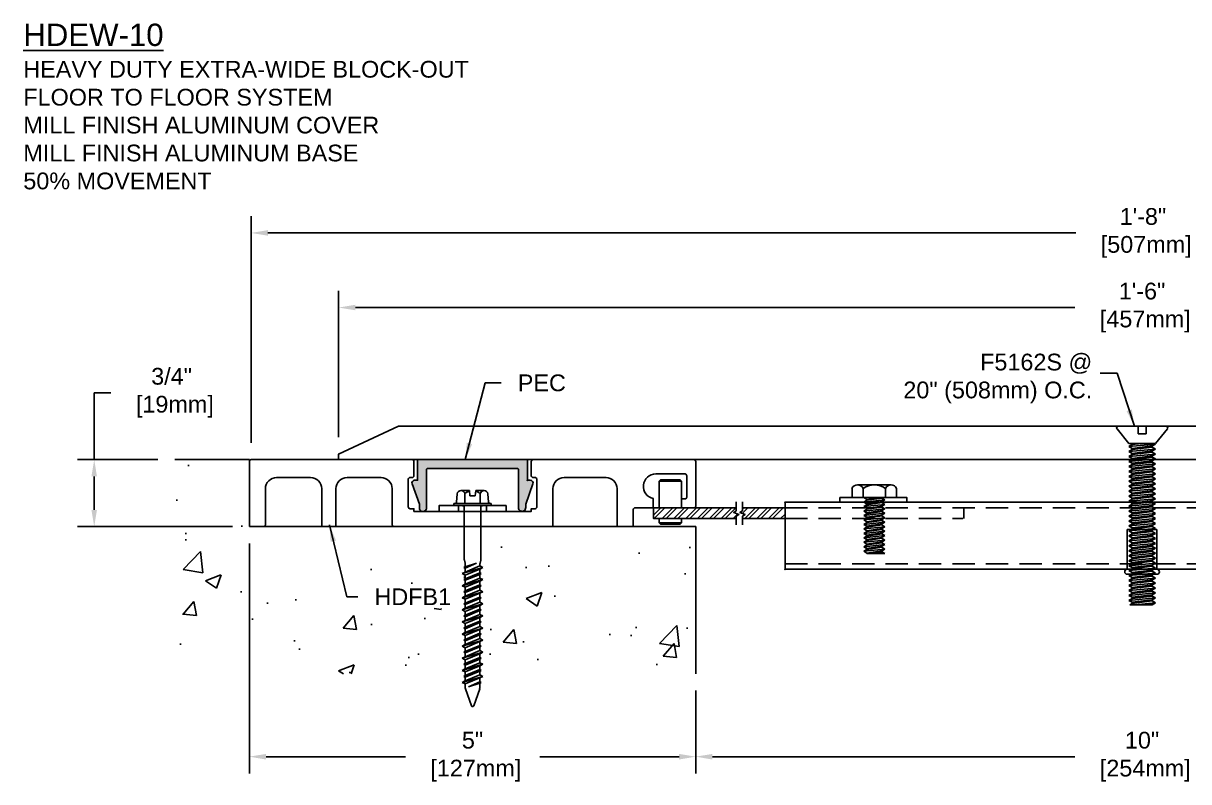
# Model space of a CAD drawing. Header units: inches. Extents: x -4.8 to 47.4, y -1.9 to 6.6.
# Drawn here: x -4.79 to 8.27, y -1.87 to 6.62 of the extents above; entities that cross this region are included whole.
import ezdxf

# ---------------------------------------------------------------- set-up
doc = ezdxf.new("R2010")
doc.units = ezdxf.units.IN
doc.header["$MEASUREMENT"] = 0
doc.linetypes.add('HIDDEN', pattern=[0.375, 0.25, -0.125])
for name, color, linetype in [('Anchors', 4, 'Continuous'), ('Conditions', 1, 'Continuous'), ('Dimensions', 3, 'Continuous'), ('Fillers', 2, 'Continuous'), ('Metals', 7, 'Continuous'), ('Text', 2, 'Continuous')]:
    doc.layers.add(name, color=color, linetype=linetype)
doc.styles.add('Arial', font='ARIAL.TTF')
doc.dimstyles.new('Arial', dxfattribs={"dimtxt": 0.1875, "dimasz": 0.1875, "dimexe": 0.1875, "dimexo": 0.1875, "dimgap": 0.1875, "dimtad": 0, "dimtih": 1, "dimtoh": 1, "dimdec": 4, "dimzin": 0, "dimdsep": 46, "dimlunit": 4, "dimtxsty": 'Arial', "dimcen": 0.1875, "dimadec": 0, "dimazin": 0, "dimtfac": 1, "dimtdec": 4, "dimtofl": 0, "dimtmove": 0, "dimatfit": 3, "dimfxl": 0, "dimfrac": 2, "dimtolj": 1, "dimtzin": 0, "dimarcsym": 0})

# ---------------------------------------------------------------- blocks, each defined once
blk = doc.blocks.new('*D5')
at = {"layer": 'Defpoints', "color": 0}
for p in [(2.744, -0.666), (12.744, -0.666), (12.744, -1.593)]:
    blk.add_point(p, dxfattribs=at)
at = {"layer": 'Dimensions', "color": 0, "lineweight": -2}
for p, q in [((2.744, -0.854), (2.744, -1.781)), ((12.744, -0.854), (12.744, -1.781)), ((2.932, -1.593), (6.992, -1.593)), ((12.557, -1.593), (8.497, -1.593))]:
    blk.add_line(p, q, dxfattribs=at)
at = {"layer": 'Dimensions', "color": 0}
for points in [[(2.932, -1.562), (2.932, -1.625), (2.744, -1.593)], [(12.557, -1.562), (12.557, -1.625), (12.744, -1.593)]]:
    blk.add_solid(points, dxfattribs=at)
at = {"layer": 'Dimensions', "color": 0, "insert": (7.744, -1.593), "char_height": 0.1875, "attachment_point": 5, "style": 'Arial'}
blk.add_mtext('\\A1;10"\\P [254mm]', dxfattribs=at)
blk = doc.blocks.new('HDFB1')
blk.add_lwpolyline([(-1.82, -18.863), (-1.82, -19.023, 0.414214), (-1.8, -19.043), (-1.778, -19.043, -0.414214), (-1.758, -19.063), (-1.758, -19.373, -0.414214), (-1.778, -19.393), (-1.82, -19.393), (-1.82, -19.423), (-3.135, -19.423), (-3.135, -19.393), (-3.178, -19.393, -0.414214), (-3.198, -19.373), (-3.198, -19.063, -0.414214), (-3.178, -19.043), (-3.155, -19.043, 0.414214), (-3.135, -19.023), (-3.135, -18.863, 0.414214), (-3.155, -18.843), (-4.958, -18.843, 0.414214), (-4.978, -18.863), (-4.978, -19.573, 0.414214), (-4.958, -19.593), (-4.818, -19.593, 0.414214), (-4.798, -19.573), (-4.798, -19.168, -0.414214), (-4.673, -19.043), (-4.293, -19.043, -0.414214), (-4.168, -19.168), (-4.168, -19.573, 0.414214), (-4.148, -19.593), (-4.028, -19.593, 0.414214), (-4.008, -19.573), (-4.008, -19.168, -0.414214), (-3.883, -19.043), (-3.503, -19.043, -0.414214), (-3.378, -19.168), (-3.378, -19.573, 0.414214), (-3.358, -19.593), (-1.598, -19.593, 0.414214), (-1.578, -19.573), (-1.578, -19.168, -0.414214), (-1.453, -19.043), (-0.983, -19.043, -0.414214), (-0.858, -19.168), (-0.858, -19.573, 0.414214), (-0.838, -19.593), (-0.698, -19.593, 0.414214), (-0.678, -19.573), (-0.678, -19.403, -0.414214), (-0.658, -19.383), (-0.473, -19.383, 0.414214), (-0.453, -19.363), (-0.453, -19.28, -0.905726), (-0.425, -19.003), (-0.098, -19.003, -0.414214), (-0.078, -19.023), (-0.078, -19.263, -0.414214), (-0.098, -19.283), (-0.138, -19.283), (-0.138, -19.383), (0.002, -19.383, 0.414214), (0.022, -19.363), (0.022, -18.863, 0.414214), (0.002, -18.843), (-1.8, -18.843, 0.414214)], format="xyb", close=True)
blk = doc.blocks.new('TH14214')
for p, q in [((-0.18, 0.039), (-0.172, 0.133)), ((-0.129, 0.17), (-0.036, 0.17)), ((-0.086, 0.025), (-0.086, 0.133)), ((-0.031, 0.11), (-0.036, 0.17)), ((0.031, 0.11), (0.036, 0.17)), ((0.036, 0.17), (0.129, 0.17)), ((0.086, 0.025), (0.086, 0.133)), ((0.18, 0.039), (0.172, 0.133)), ((-0.209, 0), (-0.209, 0.025)), ((-0.209, 0.025), (0.209, 0.025)), ((-0.209, 0), (0.209, 0)), ((-0.031, 0.11), (0.031, 0.11)), ((0.209, 0.025), (0.209, 0)), ((-0.093, -0.015), (-0.093, -0.597)), ((0.093, -0.015), (0.093, -0.597)), ((-0.098, -0.693), (0.043, -0.644)), ((-0.092, -0.61), (-0.084, -0.645)), ((-0.083, -0.684), (0.043, -0.644)), ((0.043, -0.644), (-0.083, -0.701)), ((0.092, -0.61), (0.084, -0.645)), ((-0.115, -0.76), (0.115, -0.693)), ((-0.115, -0.76), (-0.083, -0.743)), ((-0.115, -0.76), (-0.083, -0.778)), ((-0.098, -0.693), (-0.083, -0.684)), ((-0.098, -0.693), (-0.083, -0.701)), ((-0.098, -0.828), (0.098, -0.76)), ((-0.083, -0.658), (-0.083, -0.684)), ((0.083, -0.675), (-0.083, -0.743)), ((-0.083, -0.701), (-0.083, -0.743)), ((0.083, -0.71), (-0.083, -0.778)), ((-0.083, -0.82), (0.083, -0.752)), ((0.083, -0.769), (-0.083, -0.836)), ((-0.083, -0.778), (-0.083, -0.82)), ((0.083, -0.658), (0.083, -0.675)), ((0.115, -0.693), (0.083, -0.675)), ((0.115, -0.693), (0.083, -0.71)), ((0.083, -0.71), (0.083, -0.752)), ((0.098, -0.76), (0.083, -0.752)), ((0.098, -0.76), (0.083, -0.769)), ((0.083, -0.769), (0.083, -0.811)), ((-0.115, -0.896), (0.115, -0.828)), ((-0.115, -0.896), (-0.083, -0.879)), ((-0.115, -0.896), (-0.083, -0.913)), ((-0.098, -0.828), (-0.083, -0.82)), ((-0.098, -0.828), (-0.083, -0.836)), ((-0.098, -0.964), (0.098, -0.896)), ((0.083, -0.811), (-0.083, -0.879)), ((-0.083, -0.836), (-0.083, -0.879)), ((0.083, -0.845), (-0.083, -0.913)), ((-0.083, -0.955), (0.083, -0.888)), ((0.083, -0.904), (-0.083, -0.972)), ((-0.083, -0.913), (-0.083, -0.955)), ((0.115, -0.828), (0.083, -0.811)), ((0.115, -0.828), (0.083, -0.845)), ((0.083, -0.845), (0.083, -0.888)), ((0.098, -0.896), (0.083, -0.888)), ((0.098, -0.896), (0.083, -0.904)), ((0.083, -0.904), (0.083, -0.946)), ((-0.115, -1.031), (0.115, -0.964)), ((-0.115, -1.031), (-0.083, -1.014)), ((-0.115, -1.031), (-0.083, -1.048)), ((-0.098, -0.964), (-0.083, -0.955)), ((-0.098, -0.964), (-0.083, -0.972)), ((-0.098, -1.099), (0.098, -1.031)), ((0.083, -0.946), (-0.083, -1.014)), ((-0.083, -0.972), (-0.083, -1.014)), ((0.083, -0.981), (-0.083, -1.048)), ((-0.083, -1.091), (0.083, -1.023)), ((0.083, -1.039), (-0.083, -1.107)), ((0.115, -0.964), (0.083, -0.946)), ((0.115, -0.964), (0.083, -0.981)), ((0.083, -0.981), (0.083, -1.023)), ((0.098, -1.031), (0.083, -1.023)), ((0.098, -1.031), (0.083, -1.039)), ((0.083, -1.039), (0.083, -1.082)), ((-0.115, -1.167), (0.115, -1.099)), ((-0.115, -1.167), (-0.083, -1.149)), ((-0.115, -1.167), (-0.083, -1.184)), ((-0.098, -1.099), (-0.083, -1.091)), ((-0.098, -1.099), (-0.083, -1.107)), ((-0.098, -1.234), (0.098, -1.167)), ((-0.083, -1.048), (-0.083, -1.091)), ((0.083, -1.082), (-0.083, -1.149)), ((-0.083, -1.107), (-0.083, -1.149)), ((0.083, -1.116), (-0.083, -1.184)), ((-0.083, -1.226), (0.083, -1.158)), ((0.083, -1.175), (-0.083, -1.243)), ((0.115, -1.099), (0.083, -1.082)), ((0.115, -1.099), (0.083, -1.116)), ((0.083, -1.116), (0.083, -1.158)), ((0.098, -1.167), (0.083, -1.158)), ((0.098, -1.167), (0.083, -1.175)), ((0.083, -1.175), (0.083, -1.217)), ((-0.115, -1.302), (0.115, -1.234)), ((-0.115, -1.302), (-0.083, -1.285)), ((-0.115, -1.302), (-0.083, -1.319)), ((-0.098, -1.234), (-0.083, -1.226)), ((-0.098, -1.234), (-0.083, -1.243)), ((-0.098, -1.37), (0.098, -1.302)), ((-0.083, -1.184), (-0.083, -1.226)), ((0.083, -1.217), (-0.083, -1.285)), ((-0.083, -1.243), (-0.083, -1.285)), ((0.083, -1.252), (-0.083, -1.319)), ((-0.083, -1.362), (0.083, -1.294)), ((0.115, -1.234), (0.083, -1.217)), ((0.115, -1.234), (0.083, -1.252)), ((0.083, -1.252), (0.083, -1.294)), ((0.098, -1.302), (0.083, -1.294)), ((0.098, -1.302), (0.083, -1.31)), ((-0.115, -1.437), (0.115, -1.37)), ((-0.115, -1.437), (-0.083, -1.42)), ((-0.098, -1.37), (-0.083, -1.362)), ((-0.098, -1.37), (-0.083, -1.378)), ((0.083, -1.31), (-0.083, -1.378)), ((-0.083, -1.319), (-0.083, -1.362)), ((0.083, -1.353), (-0.083, -1.42)), ((-0.083, -1.378), (-0.083, -1.42)), ((0.083, -1.387), (-0.083, -1.455)), ((-0.083, -1.497), (0.083, -1.429)), ((0.083, -1.31), (0.083, -1.353)), ((0.115, -1.37), (0.083, -1.353)), ((0.115, -1.37), (0.083, -1.387)), ((0.083, -1.387), (0.083, -1.429)), ((0.098, -1.437), (0.083, -1.429)), ((-0.115, -1.437), (-0.083, -1.455)), ((-0.115, -1.573), (0.115, -1.505)), ((-0.115, -1.573), (-0.083, -1.556)), ((-0.098, -1.505), (0.098, -1.437)), ((-0.098, -1.505), (-0.083, -1.497)), ((-0.098, -1.505), (-0.083, -1.513)), ((0.083, -1.446), (-0.083, -1.513)), ((-0.083, -1.455), (-0.083, -1.497)), ((0.083, -1.488), (-0.083, -1.556)), ((-0.083, -1.513), (-0.083, -1.556)), ((0.083, -1.522), (-0.083, -1.59)), ((-0.083, -1.632), (0.083, -1.565)), ((0.098, -1.437), (0.083, -1.446)), ((0.083, -1.446), (0.083, -1.488)), ((0.115, -1.505), (0.083, -1.488)), ((0.115, -1.505), (0.083, -1.522)), ((0.083, -1.522), (0.083, -1.565)), ((0.098, -1.573), (0.083, -1.565)), ((-0.115, -1.573), (-0.083, -1.59)), ((-0.115, -1.708), (0.115, -1.641)), ((-0.115, -1.708), (-0.083, -1.691)), ((-0.098, -1.641), (0.098, -1.573)), ((-0.098, -1.641), (-0.083, -1.632)), ((-0.098, -1.641), (-0.083, -1.649)), ((0.083, -1.581), (-0.083, -1.649)), ((-0.083, -1.59), (-0.083, -1.632)), ((0.083, -1.623), (-0.083, -1.691)), ((-0.083, -1.649), (-0.083, -1.691)), ((0.083, -1.658), (-0.083, -1.726)), ((0.098, -1.573), (0.083, -1.581)), ((0.083, -1.581), (0.083, -1.623)), ((0.115, -1.641), (0.083, -1.623)), ((0.115, -1.641), (0.083, -1.658)), ((0.083, -1.658), (0.083, -1.7)), ((-0.115, -1.708), (-0.083, -1.726)), ((-0.115, -1.844), (0.115, -1.776)), ((-0.115, -1.844), (-0.083, -1.827)), ((-0.098, -1.776), (0.098, -1.708)), ((-0.098, -1.776), (-0.083, -1.768)), ((-0.098, -1.776), (-0.083, -1.784)), ((-0.083, -1.768), (0.083, -1.7)), ((0.083, -1.717), (-0.083, -1.784)), ((-0.083, -1.726), (-0.083, -1.768)), ((0.083, -1.759), (-0.083, -1.827)), ((-0.083, -1.784), (-0.083, -1.827)), ((0.083, -1.793), (-0.083, -1.861)), ((0.098, -1.708), (0.083, -1.7)), ((0.098, -1.708), (0.083, -1.717)), ((0.083, -1.717), (0.083, -1.759)), ((0.115, -1.776), (0.083, -1.759)), ((0.115, -1.776), (0.083, -1.793)), ((0.083, -1.793), (0.083, -1.836)), ((-0.115, -1.844), (-0.083, -1.861)), ((-0.115, -1.979), (0.115, -1.911)), ((-0.098, -1.911), (0.098, -1.844)), ((-0.098, -1.911), (-0.083, -1.903)), ((-0.098, -1.911), (-0.083, -1.92)), ((-0.083, -1.903), (0.083, -1.836)), ((0.083, -1.852), (-0.083, -1.92)), ((-0.083, -1.861), (-0.083, -1.903)), ((0.083, -1.894), (-0.083, -1.962)), ((-0.083, -1.92), (-0.083, -1.962)), ((0.083, -1.929), (-0.083, -1.996)), ((0.098, -1.844), (0.083, -1.836)), ((0.098, -1.844), (0.083, -1.852)), ((0.083, -1.852), (0.083, -1.894)), ((0.115, -1.911), (0.083, -1.894)), ((0.115, -1.911), (0.083, -1.929)), ((0.083, -1.929), (0.083, -1.971)), ((-0.115, -1.979), (-0.083, -1.962)), ((-0.115, -1.979), (-0.083, -1.996)), ((-0.083, -1.996), (-0.083, -2.031)), ((-0.08, -2.051), (-0.013, -2.242)), ((-0.045, -2.028), (0.083, -1.971)), ((-0.045, -2.028), (0.098, -1.979)), ((0.083, -1.987), (-0.045, -2.028)), ((0.08, -2.051), (0.013, -2.242)), ((0.098, -1.979), (0.083, -1.971)), ((0.098, -1.979), (0.083, -1.987)), ((0.083, -1.987), (0.083, -2.031))]:
    blk.add_line(p, q)
for centre, radius, start, end in [((-0.129, 0.126), 0.0436, 9.285, 170.715), ((0, 0.051), 0.119, 107.4215, 136.0407), ((0, 0.051), 0.119, 43.9593, 72.5785), ((0.129, 0.126), 0.0436, 9.285, 170.715), ((-0.195, 0.04), 0.015, 270, 355), ((0.195, 0.04), 0.015, 185, 270), ((-0.108, -0.015), 0.0147, 0, 90), ((0.108, -0.015), 0.0147, 90, 180), ((-0.031, -0.597), 0.062, 180, 191.9357), ((-0.145, -0.658), 0.062, 0, 11.9357), ((0.145, -0.658), 0.062, 168.0643, 180), ((0.031, -0.597), 0.062, 348.0643, 0), ((-0.021, -2.031), 0.062, 180, 199.3058), ((0.021, -2.031), 0.062, 340.6942, 0), ((0, -2.236), 0.0141, 204.1001, 335.8999)]:
    blk.add_arc(centre, radius, start, end)
blk = doc.blocks.new('SW14')
at = {"linetype": 'HIDDEN', "ltscale": 0.0625}
for p, q in [((7.127, 2.464), (7.192, 2.464)), ((7.127, 2.151), (7.192, 2.151))]:
    blk.add_line(p, q, dxfattribs=at)
blk.add_lwpolyline([(7.127, 1.932), (7.127, 2.682), (7.192, 2.682), (7.192, 1.932)], close=True)
blk = doc.blocks.new('pec')
blk.add_hatch(color=256).paths.add_polyline_path([(1.12, -0.1, -0.414214), (1.13, -0.11), (1.13, -0.535, 1.107244), (1.21, -0.537), (1.21, -0.499), (1.292, -0.272, 0.519158), (1.262, -0.23), (1.23, -0.23), (1.23, 0), (0, 0), (0, -0.231), (-0.034, -0.231, 0.519182), (-0.063, -0.272), (0.019, -0.499), (0.019, -0.54, 0.991525), (0.1, -0.541), (0.1, -0.11, -0.414214), (0.11, -0.1)])
blk.add_lwpolyline([(0.1, -0.539), (0.1, -0.11, -0.414214), (0.11, -0.1), (1.12, -0.1, -0.414214), (1.13, -0.11), (1.13, -0.535, 1.107244), (1.21, -0.537), (1.21, -0.499), (1.292, -0.272, 0.519158), (1.262, -0.23), (1.23, -0.23), (1.23, 0), (0, 0), (0, -0.231), (-0.034, -0.231, 0.519158), (-0.063, -0.272), (0.019, -0.499), (0.019, -0.54, 1.008547), (0.1, -0.539)], format="xyb")
at = {"color": 0, "linetype": 'ByBlock'}
for p in [(1.23, -0.23), (1.169, -0.58)]:
    blk.add_point(p, dxfattribs=at)
blk = doc.blocks.new('*D10')
at = {"layer": 'Defpoints', "color": 0}
for p in [(-2.256, 0.982), (2.744, -0.666), (2.744, -1.593)]:
    blk.add_point(p, dxfattribs=at)
at = {"layer": 'Dimensions', "color": 0, "lineweight": -2}
for p, q in [((-2.256, 0.795), (-2.256, -1.781)), ((2.744, -0.854), (2.744, -1.781)), ((-2.068, -1.593), (-0.508, -1.593)), ((2.557, -1.593), (0.997, -1.593))]:
    blk.add_line(p, q, dxfattribs=at)
at = {"layer": 'Dimensions', "color": 0}
for points in [[(-2.068, -1.562), (-2.068, -1.625), (-2.256, -1.593)], [(2.557, -1.562), (2.557, -1.625), (2.744, -1.593)]]:
    blk.add_solid(points, dxfattribs=at)
at = {"layer": 'Dimensions', "color": 0, "insert": (0.244, -1.593), "char_height": 0.1875, "attachment_point": 5, "style": 'Arial'}
blk.add_mtext('\\A1;5"\\P [127mm]', dxfattribs=at)
blk = doc.blocks.new('*D11')
at = {"layer": 'Defpoints', "color": 0}
for p in [(16.744, 3.435), (-1.256, 1.795), (16.744, 1.795)]:
    blk.add_point(p, dxfattribs=at)
at = {"layer": 'Dimensions', "color": 0, "lineweight": -2}
for p, q in [((-1.256, 1.982), (-1.256, 3.622)), ((16.744, 1.982), (16.744, 3.622)), ((-1.068, 3.435), (6.992, 3.435)), ((16.557, 3.435), (8.497, 3.435))]:
    blk.add_line(p, q, dxfattribs=at)
at = {"layer": 'Dimensions', "color": 0}
for points in [[(-1.068, 3.466), (-1.068, 3.404), (-1.256, 3.435)], [(16.557, 3.466), (16.557, 3.404), (16.744, 3.435)]]:
    blk.add_solid(points, dxfattribs=at)
at = {"layer": 'Dimensions', "color": 0, "insert": (7.744, 3.435), "char_height": 0.1875, "attachment_point": 5, "style": 'Arial'}
blk.add_mtext('\\A1;1\'-6"\\P [457mm]', dxfattribs=at)
blk = doc.blocks.new('*D12')
at = {"layer": 'Defpoints', "color": 0}
for p in [(-2.236, 4.27), (-2.236, 1.732), (17.744, 1.732)]:
    blk.add_point(p, dxfattribs=at)
at = {"layer": 'Dimensions', "color": 0, "lineweight": -2}
for p, q in [((-2.236, 1.92), (-2.236, 4.458)), ((17.744, 1.92), (17.744, 4.458)), ((-2.048, 4.27), (7.002, 4.27)), ((17.557, 4.27), (8.507, 4.27))]:
    blk.add_line(p, q, dxfattribs=at)
at = {"layer": 'Dimensions', "color": 0}
for points in [[(-2.048, 4.302), (-2.048, 4.239), (-2.236, 4.27)], [(17.557, 4.302), (17.557, 4.239), (17.744, 4.27)]]:
    blk.add_solid(points, dxfattribs=at)
at = {"layer": 'Dimensions', "color": 0, "insert": (7.754, 4.27), "char_height": 0.1875, "attachment_point": 5, "style": 'Arial'}
blk.add_mtext('\\A1;1\'-8"\\P [507mm]', dxfattribs=at)
blk = doc.blocks.new('*D13')
at = {"layer": 'Defpoints', "color": 0}
for p in [(-3.092, 1.732), (-3.994, 0.982), (-2.256, 0.982)]:
    blk.add_point(p, dxfattribs=at)
at = {"layer": 'Dimensions', "color": 0, "lineweight": -2}
for p, q in [((-3.994, 1.732), (-3.994, 2.481)), ((-3.994, 2.481), (-3.807, 2.481)), ((-3.28, 1.732), (-4.182, 1.732)), ((-3.994, 1.17), (-3.994, 1.545)), ((-2.443, 0.982), (-4.182, 0.982))]:
    blk.add_line(p, q, dxfattribs=at)
at = {"layer": 'Dimensions', "color": 0}
for points in [[(-4.025, 1.545), (-3.963, 1.545), (-3.994, 1.732)], [(-4.025, 1.17), (-3.963, 1.17), (-3.994, 0.982)]]:
    blk.add_solid(points, dxfattribs=at)
at = {"layer": 'Dimensions', "color": 0, "insert": (-3.127, 2.481), "char_height": 0.1875, "attachment_point": 5, "style": 'Arial'}
blk.add_mtext('\\A1;3/4"\\P [19mm]', dxfattribs=at)
blk = doc.blocks.new('PIN')
for p, q in [((-0.16, 0.17), (-0.145, 0.185)), ((-0.16, 0.17), (0.09, 0.17)), ((-0.16, 0.17), (-0.16, -0.128)), ((0.075, 0.185), (-0.145, 0.185)), ((0.075, 0.185), (0.09, 0.17)), ((0.09, 0.17), (0.09, -0.128)), ((0.09, -0.128), (-0.16, -0.128)), ((0.09, -0.248), (-0.16, -0.248)), ((-0.16, -0.248), (-0.16, -0.295)), ((0.09, -0.248), (0.09, -0.295)), ((-0.16, -0.295), (0.09, -0.295)), ((-0.16, -0.295), (-0.145, -0.31)), ((-0.145, -0.31), (0.075, -0.31)), ((0.09, -0.295), (0.075, -0.31))]:
    blk.add_line(p, q)
blk = doc.blocks.new('H1458S')
for p, q in [((-0.188, 0.144), (0.187, 0.144)), ((-0.25, 0.104), (-0.25, 0)), ((-0.25, 0), (0.25, 0)), ((-0.125, 0), (-0.125, 0.104)), ((-0.119, 0), (-0.085, -0.02)), ((-0.085, -0.02), (0.048, 0)), ((0.125, 0), (0.125, 0.104)), ((0.25, 0.104), (0.25, 0)), ((-0.119, -0.05), (0.119, -0.025)), ((-0.119, -0.05), (-0.085, -0.03)), ((-0.119, -0.05), (-0.085, -0.07)), ((-0.119, -0.1), (0.119, -0.075)), ((-0.119, -0.1), (-0.085, -0.08)), ((-0.119, -0.1), (-0.085, -0.12)), ((-0.119, -0.15), (0.119, -0.125)), ((-0.119, -0.15), (-0.085, -0.13)), ((-0.085, -0.03), (0.085, -0.005)), ((-0.085, -0.02), (-0.085, -0.03)), ((-0.085, -0.07), (0.085, -0.045)), ((-0.085, -0.08), (0.085, -0.055)), ((-0.085, -0.07), (-0.085, -0.08)), ((-0.085, -0.12), (0.085, -0.095)), ((-0.085, -0.13), (0.085, -0.105)), ((-0.085, -0.12), (-0.085, -0.13)), ((0.094, 0), (0.085, -0.005)), ((0.119, -0.025), (0.085, -0.005)), ((0.119, -0.025), (0.085, -0.045)), ((0.085, -0.045), (0.085, -0.055)), ((0.119, -0.075), (0.085, -0.055)), ((0.119, -0.075), (0.085, -0.095)), ((0.085, -0.095), (0.085, -0.105)), ((0.119, -0.125), (0.085, -0.105)), ((0.119, -0.125), (0.085, -0.145)), ((-0.119, -0.15), (-0.085, -0.17)), ((-0.119, -0.2), (0.119, -0.175)), ((-0.119, -0.2), (-0.085, -0.18)), ((-0.119, -0.2), (-0.085, -0.22)), ((-0.119, -0.25), (0.119, -0.225)), ((-0.119, -0.25), (-0.085, -0.23)), ((-0.119, -0.25), (-0.085, -0.27)), ((-0.085, -0.17), (0.085, -0.145)), ((-0.085, -0.18), (0.085, -0.155)), ((-0.085, -0.17), (-0.085, -0.18)), ((-0.085, -0.22), (0.085, -0.195)), ((-0.085, -0.23), (0.085, -0.205)), ((-0.085, -0.22), (-0.085, -0.23)), ((-0.085, -0.27), (0.085, -0.245)), ((-0.085, -0.28), (0.085, -0.255)), ((0.085, -0.145), (0.085, -0.155)), ((0.119, -0.175), (0.085, -0.155)), ((0.119, -0.175), (0.085, -0.195)), ((0.085, -0.195), (0.085, -0.205)), ((0.119, -0.225), (0.085, -0.205)), ((0.119, -0.225), (0.085, -0.245)), ((0.085, -0.245), (0.085, -0.255)), ((0.119, -0.275), (0.085, -0.255)), ((-0.119, -0.3), (0.119, -0.275)), ((-0.119, -0.3), (-0.085, -0.28)), ((-0.119, -0.3), (-0.085, -0.32)), ((-0.119, -0.35), (0.119, -0.325)), ((-0.119, -0.35), (-0.085, -0.33)), ((-0.119, -0.35), (-0.085, -0.37)), ((-0.119, -0.4), (0.119, -0.375)), ((-0.119, -0.4), (-0.085, -0.38)), ((-0.085, -0.27), (-0.085, -0.28)), ((-0.085, -0.32), (0.085, -0.295)), ((-0.085, -0.33), (0.085, -0.305)), ((-0.085, -0.32), (-0.085, -0.33)), ((-0.085, -0.37), (0.085, -0.345)), ((-0.085, -0.38), (0.085, -0.355)), ((-0.085, -0.37), (-0.085, -0.38)), ((0.119, -0.275), (0.085, -0.295)), ((0.085, -0.295), (0.085, -0.305)), ((0.119, -0.325), (0.085, -0.305)), ((0.119, -0.325), (0.085, -0.345)), ((0.085, -0.345), (0.085, -0.355)), ((0.119, -0.375), (0.085, -0.355)), ((0.119, -0.375), (0.085, -0.395)), ((-0.119, -0.4), (-0.085, -0.42)), ((-0.119, -0.45), (0.119, -0.425)), ((-0.119, -0.45), (-0.085, -0.43)), ((-0.119, -0.45), (-0.085, -0.47)), ((-0.119, -0.5), (0.119, -0.475)), ((-0.119, -0.5), (-0.085, -0.48)), ((-0.119, -0.5), (-0.085, -0.52)), ((-0.085, -0.42), (0.085, -0.395)), ((-0.085, -0.43), (0.085, -0.405)), ((-0.085, -0.42), (-0.085, -0.43)), ((-0.085, -0.47), (0.085, -0.445)), ((-0.085, -0.48), (0.085, -0.455)), ((-0.085, -0.47), (-0.085, -0.48)), ((-0.085, -0.52), (0.085, -0.495)), ((-0.085, -0.53), (0.085, -0.505)), ((-0.085, -0.52), (-0.085, -0.53)), ((0.085, -0.395), (0.085, -0.405)), ((0.119, -0.425), (0.085, -0.405)), ((0.119, -0.425), (0.085, -0.445)), ((0.085, -0.445), (0.085, -0.455)), ((0.119, -0.475), (0.085, -0.455)), ((0.119, -0.475), (0.085, -0.495)), ((0.085, -0.495), (0.085, -0.505)), ((0.119, -0.525), (0.085, -0.505)), ((-0.119, -0.55), (0.119, -0.525)), ((-0.119, -0.55), (-0.085, -0.53)), ((-0.119, -0.55), (-0.085, -0.57)), ((-0.119, -0.6), (0.119, -0.575)), ((-0.119, -0.6), (-0.085, -0.58)), ((-0.119, -0.6), (-0.085, -0.62)), ((-0.085, -0.57), (0.085, -0.545)), ((-0.085, -0.58), (0.085, -0.555)), ((-0.085, -0.57), (-0.085, -0.58)), ((-0.085, -0.62), (0.085, -0.595)), ((-0.085, -0.62), (-0.085, -0.625)), ((-0.085, -0.625), (0.119, -0.625)), ((-0.048, -0.625), (0.085, -0.605)), ((0.119, -0.525), (0.085, -0.545)), ((0.085, -0.545), (0.085, -0.555)), ((0.119, -0.575), (0.085, -0.555)), ((0.119, -0.575), (0.085, -0.595)), ((0.085, -0.595), (0.085, -0.605)), ((0.119, -0.625), (0.085, -0.605))]:
    blk.add_line(p, q)
for centre, radius, start, end in [((-0.188, 0.075), 0.0688, 24.7615, 155.2385), ((0, -0.071), 0.215, 54.5107, 125.4893), ((0.187, 0.075), 0.0688, 24.7615, 155.2385)]:
    blk.add_arc(centre, radius, start, end)
blk = doc.blocks.new('RIVNUT')
for p, q in [((-0.143, 0.381), (-0.143, -0.063)), ((-0.143, 0.381), (0.189, 0.381)), ((0.189, 0.381), (0.189, -0.063)), ((-0.144, -0.119), (0.191, -0.119)), ((-0.143, -0.063), (0.189, -0.063))]:
    blk.add_line(p, q)
for centre, start, end in [((-0.143, -0.091), 90, 267.037), ((0.189, -0.091), 272.963, 90)]:
    blk.add_arc(centre, 0.028, start, end)
blk = doc.blocks.new('PB20516')
h = blk.add_hatch()
h.set_pattern_fill('ANSI32', color=256, scale=0.25, style=0)
h.set_pattern_definition([(45, (-8.74899, -7.79053), (-0.0662913, 0.0662913), []), (45, (-8.7048, -7.79053), (-0.0662913, 0.0662913), [])])
h.paths.add_polyline_path([(-3.983, 1.258), (-3.983, 1.227), (-4.012, 1.208), (-3.954, 1.186), (-3.983, 1.167), (-3.983, 1.138), (-3.507, 1.138), (-3.507, 1.258)])
h.paths.add_polyline_path([(-4.98, 1.258), (-4.98, 1.138), (-4.053, 1.138), (-4.053, 1.167), (-4.024, 1.186), (-4.082, 1.208), (-4.053, 1.227), (-4.053, 1.258)])
h = blk.add_hatch()
h.set_pattern_fill('ANSI32', color=256, scale=0.25, style=0)
h.set_pattern_definition([(45, (-6.74899, -7.79053), (-0.06629126, 0.06629126), []), (45, (-6.7048, -7.79053), (-0.06629126, 0.06629126), [])])
h.paths.add_polyline_path([(5.965, 1.138), (5.965, 1.258), (5.038, 1.258), (5.038, 1.227), (5.067, 1.208), (5.009, 1.186), (5.038, 1.167), (5.038, 1.138)])
h.paths.add_polyline_path([(4.492, 1.258), (4.492, 1.138), (4.968, 1.138), (4.968, 1.167), (4.939, 1.186), (4.997, 1.208), (4.968, 1.227), (4.968, 1.258)])
at = {"linetype": 'HIDDEN'}
for p, q in [((-3.507, 1.258), (4.492, 1.258)), ((-1.503, 1.138), (-1.503, 1.258)), ((2.488, 1.138), (2.488, 1.258)), ((-3.507, 1.138), (-1.516, 1.138)), ((4.492, 1.138), (2.488, 1.138)), ((-3.507, 0.633), (4.492, 0.633))]:
    blk.add_line(p, q, dxfattribs=at)
blk.add_line((-3.507, 0.571), (4.492, 0.571))
for points in [[(-4.053, 1.327), (-4.053, 1.227), (-4.082, 1.208), (-4.024, 1.186), (-4.053, 1.167), (-4.053, 1.067)], [(-3.983, 1.327), (-3.983, 1.227), (-4.012, 1.208), (-3.954, 1.186), (-3.983, 1.167), (-3.983, 1.067)], [(4.968, 1.327), (4.968, 1.227), (4.997, 1.208), (4.939, 1.186), (4.968, 1.167), (4.968, 1.067)], [(5.038, 1.327), (5.038, 1.227), (5.067, 1.208), (5.009, 1.186), (5.038, 1.167), (5.038, 1.067)], [(-4.053, 1.138), (-4.98, 1.138), (-4.98, 1.258), (-4.053, 1.258)], [(-3.983, 1.258), (-3.507, 1.258)], [(4.968, 1.258), (4.492, 1.258)], [(5.038, 1.138), (5.965, 1.138), (5.965, 1.258), (5.038, 1.258)], [(-3.507, 1.138), (-3.983, 1.138)], [(4.492, 1.138), (4.968, 1.138)]]:
    blk.add_lwpolyline(points)
for points in [[(4.492, 1.321), (-3.507, 1.321), (-3.507, 0.571), (4.492, 0.571)], [(-2.892, 1.321), (-2.892, 1.373), (-2.142, 1.373), (-2.142, 1.321)], [(3.11, 1.321), (3.11, 1.373), (3.86, 1.373), (3.86, 1.321)]]:
    blk.add_lwpolyline(points, close=True)
at = {"linetype": 'ByBlock'}
for p in [(-3.507, 1.321), (-3.507, 0.57)]:
    blk.add_point(p, dxfattribs=at)
at = {"linetype": 'HIDDEN'}
blk.add_point((2.488, 1.138), dxfattribs=at)
at = {"xscale": -1}
blk.add_blockref('PIN', (-4.828, 1.386), dxfattribs=at)
for name, p in [('PIN', (5.812, 1.386)), ('H1458S', (-2.507, 1.373)), ('H1458S', (3.495, 1.373)), ('RIVNUT', (0.469, 0.634))]:
    blk.add_blockref(name, p)
blk = doc.blocks.new('F5162S')
for p, q in [((-0.148, -0.195), (-0.281, -0.031)), ((-0.267, -0.001), (-0.044, -0.001)), ((-0.044, -0.001), (-0.044, -0.086)), ((-0.044, -0.086), (0.046, -0.086)), ((0.046, -0.001), (0.046, -0.086)), ((0.046, -0.001), (0.268, -0.001)), ((0.15, -0.195), (0.283, -0.031)), ((-0.149, -0.229), (0.151, -0.202)), ((-0.149, -0.229), (-0.112, -0.208)), ((-0.149, -0.229), (-0.112, -0.251)), ((-0.149, -0.285), (0.151, -0.257)), ((-0.148, -0.195), (0.15, -0.195)), ((-0.112, -0.208), (-0.112, -0.195)), ((-0.112, -0.208), (-0.005, -0.195)), ((0.114, -0.223), (-0.112, -0.251)), ((-0.112, -0.264), (0.114, -0.236)), ((-0.112, -0.264), (-0.112, -0.251)), ((0.151, -0.202), (0.114, -0.223)), ((0.114, -0.236), (0.114, -0.223)), ((0.151, -0.257), (0.114, -0.236)), ((0.151, -0.257), (0.114, -0.278)), ((0.151, -0.202), (0.139, -0.195)), ((-0.149, -0.285), (-0.112, -0.264)), ((-0.149, -0.285), (-0.112, -0.306)), ((-0.149, -0.34), (0.151, -0.313)), ((-0.149, -0.34), (-0.112, -0.319)), ((-0.149, -0.34), (-0.112, -0.362)), ((-0.149, -0.396), (0.151, -0.368)), ((-0.149, -0.396), (-0.112, -0.375)), ((0.114, -0.278), (-0.112, -0.306)), ((-0.112, -0.319), (0.114, -0.291)), ((-0.112, -0.319), (-0.112, -0.306)), ((0.114, -0.334), (-0.112, -0.362)), ((-0.112, -0.375), (0.114, -0.347)), ((-0.112, -0.375), (-0.112, -0.362)), ((0.114, -0.389), (-0.112, -0.417)), ((0.114, -0.291), (0.114, -0.278)), ((0.151, -0.313), (0.114, -0.291)), ((0.151, -0.313), (0.114, -0.334)), ((0.114, -0.347), (0.114, -0.334)), ((0.151, -0.368), (0.114, -0.347)), ((0.151, -0.368), (0.114, -0.389)), ((0.114, -0.403), (0.114, -0.389)), ((-0.149, -0.396), (-0.112, -0.417)), ((-0.149, -0.452), (0.151, -0.424)), ((-0.149, -0.452), (-0.112, -0.43)), ((-0.149, -0.452), (-0.112, -0.473)), ((-0.149, -0.507), (0.151, -0.479)), ((-0.149, -0.507), (-0.112, -0.486)), ((-0.149, -0.507), (-0.112, -0.528)), ((-0.112, -0.43), (0.114, -0.403)), ((-0.112, -0.43), (-0.112, -0.417)), ((0.114, -0.445), (-0.112, -0.473)), ((-0.112, -0.486), (0.114, -0.458)), ((-0.112, -0.486), (-0.112, -0.473)), ((0.114, -0.501), (-0.112, -0.528)), ((-0.112, -0.541), (0.114, -0.514)), ((0.151, -0.424), (0.114, -0.403)), ((0.151, -0.424), (0.114, -0.445)), ((0.114, -0.458), (0.114, -0.445)), ((0.151, -0.479), (0.114, -0.458)), ((0.151, -0.479), (0.114, -0.501)), ((0.114, -0.514), (0.114, -0.501)), ((0.151, -0.535), (0.114, -0.514)), ((-0.149, -0.563), (0.151, -0.535)), ((-0.149, -0.563), (-0.112, -0.541)), ((-0.149, -0.563), (-0.112, -0.584)), ((-0.149, -0.618), (0.151, -0.59)), ((-0.149, -0.618), (-0.112, -0.597)), ((-0.149, -0.618), (-0.112, -0.639)), ((-0.149, -0.674), (0.151, -0.646)), ((-0.149, -0.674), (-0.112, -0.653)), ((-0.112, -0.541), (-0.112, -0.528)), ((0.114, -0.556), (-0.112, -0.584)), ((-0.112, -0.597), (0.114, -0.569)), ((-0.112, -0.597), (-0.112, -0.584)), ((0.114, -0.612), (-0.112, -0.639)), ((-0.112, -0.653), (0.114, -0.625)), ((-0.112, -0.653), (-0.112, -0.639)), ((0.151, -0.535), (0.114, -0.556)), ((0.114, -0.569), (0.114, -0.556)), ((0.151, -0.59), (0.114, -0.569)), ((0.151, -0.59), (0.114, -0.612)), ((0.114, -0.625), (0.114, -0.612)), ((0.151, -0.646), (0.114, -0.625)), ((0.151, -0.646), (0.114, -0.667)), ((-0.149, -0.674), (-0.112, -0.695)), ((-0.149, -0.729), (0.151, -0.702)), ((-0.149, -0.729), (-0.112, -0.708)), ((-0.149, -0.729), (-0.112, -0.751)), ((-0.149, -0.785), (0.151, -0.757)), ((-0.149, -0.785), (-0.112, -0.764)), ((0.114, -0.667), (-0.112, -0.695)), ((-0.112, -0.708), (0.114, -0.68)), ((-0.112, -0.708), (-0.112, -0.695)), ((0.114, -0.723), (-0.112, -0.751)), ((-0.112, -0.764), (0.114, -0.736)), ((-0.112, -0.764), (-0.112, -0.751)), ((0.114, -0.778), (-0.112, -0.806)), ((0.114, -0.68), (0.114, -0.667)), ((0.151, -0.702), (0.114, -0.68)), ((0.151, -0.702), (0.114, -0.723)), ((0.114, -0.736), (0.114, -0.723)), ((0.151, -0.757), (0.114, -0.736)), ((0.151, -0.757), (0.114, -0.778)), ((0.114, -0.791), (0.114, -0.778)), ((-0.149, -0.785), (-0.112, -0.806)), ((-0.149, -0.84), (0.151, -0.813)), ((-0.149, -0.84), (-0.112, -0.819)), ((-0.149, -0.84), (-0.112, -0.862)), ((-0.149, -0.896), (0.151, -0.868)), ((-0.149, -0.896), (-0.112, -0.875)), ((-0.149, -0.896), (-0.112, -0.917)), ((-0.112, -0.819), (0.114, -0.791)), ((-0.112, -0.819), (-0.112, -0.806)), ((0.114, -0.834), (-0.112, -0.862)), ((-0.112, -0.875), (0.114, -0.847)), ((-0.112, -0.875), (-0.112, -0.862)), ((0.114, -0.889), (-0.112, -0.917)), ((-0.112, -0.93), (0.114, -0.903)), ((0.151, -0.813), (0.114, -0.791)), ((0.151, -0.813), (0.114, -0.834)), ((0.114, -0.847), (0.114, -0.834)), ((0.151, -0.868), (0.114, -0.847)), ((0.151, -0.868), (0.114, -0.889)), ((0.114, -0.903), (0.114, -0.889)), ((0.151, -0.924), (0.114, -0.903)), ((-0.149, -0.952), (0.151, -0.924)), ((-0.149, -0.952), (-0.112, -0.93)), ((-0.149, -0.952), (-0.112, -0.973)), ((-0.149, -1.007), (0.151, -0.979)), ((-0.149, -1.007), (-0.112, -0.986)), ((-0.149, -1.007), (-0.112, -1.028)), ((-0.149, -1.063), (0.151, -1.035)), ((-0.149, -1.063), (-0.112, -1.041)), ((-0.112, -0.93), (-0.112, -0.917)), ((0.114, -0.945), (-0.112, -0.973)), ((-0.112, -0.986), (0.114, -0.958)), ((-0.112, -0.986), (-0.112, -0.973)), ((0.114, -1.001), (-0.112, -1.028)), ((-0.112, -1.041), (0.114, -1.014)), ((-0.112, -1.041), (-0.112, -1.028)), ((0.151, -0.924), (0.114, -0.945)), ((0.114, -0.958), (0.114, -0.945)), ((0.151, -0.979), (0.114, -0.958)), ((0.151, -0.979), (0.114, -1.001)), ((0.114, -1.014), (0.114, -1.001)), ((0.151, -1.035), (0.114, -1.014)), ((0.151, -1.035), (0.114, -1.056)), ((-0.149, -1.063), (-0.112, -1.084)), ((-0.149, -1.118), (0.151, -1.09)), ((-0.149, -1.118), (-0.112, -1.097)), ((-0.149, -1.118), (-0.112, -1.139)), ((-0.149, -1.174), (0.151, -1.146)), ((-0.149, -1.174), (-0.112, -1.153)), ((-0.149, -1.174), (-0.112, -1.195)), ((0.114, -1.056), (-0.112, -1.084)), ((-0.112, -1.097), (0.114, -1.069)), ((-0.112, -1.097), (-0.112, -1.084)), ((0.114, -1.112), (-0.112, -1.139)), ((-0.112, -1.153), (0.114, -1.125)), ((-0.112, -1.153), (-0.112, -1.139)), ((0.114, -1.167), (-0.112, -1.195)), ((0.114, -1.069), (0.114, -1.056)), ((0.151, -1.09), (0.114, -1.069)), ((0.151, -1.09), (0.114, -1.112)), ((0.114, -1.125), (0.114, -1.112)), ((0.151, -1.146), (0.114, -1.125)), ((0.151, -1.146), (0.114, -1.167)), ((0.114, -1.18), (0.114, -1.167)), ((-0.149, -1.229), (0.151, -1.202)), ((-0.149, -1.229), (-0.112, -1.208)), ((-0.149, -1.229), (-0.112, -1.251)), ((-0.149, -1.285), (0.151, -1.257)), ((-0.149, -1.285), (-0.112, -1.264)), ((-0.149, -1.285), (-0.112, -1.306)), ((-0.112, -1.208), (0.114, -1.18)), ((-0.112, -1.208), (-0.112, -1.195)), ((0.114, -1.223), (-0.112, -1.251)), ((-0.112, -1.264), (0.114, -1.236)), ((-0.112, -1.264), (-0.112, -1.251)), ((0.114, -1.278), (-0.112, -1.306)), ((-0.112, -1.319), (0.114, -1.291)), ((0.151, -1.202), (0.114, -1.18)), ((0.151, -1.202), (0.114, -1.223)), ((0.114, -1.236), (0.114, -1.223)), ((0.151, -1.257), (0.114, -1.236)), ((0.151, -1.257), (0.114, -1.278)), ((0.114, -1.291), (0.114, -1.278)), ((0.151, -1.313), (0.114, -1.291)), ((-0.149, -1.34), (0.151, -1.313)), ((-0.149, -1.34), (-0.112, -1.319)), ((-0.149, -1.34), (-0.112, -1.362)), ((-0.149, -1.396), (0.151, -1.368)), ((-0.149, -1.396), (-0.112, -1.375)), ((-0.149, -1.396), (-0.112, -1.417)), ((-0.149, -1.452), (0.151, -1.424)), ((-0.149, -1.452), (-0.112, -1.43)), ((-0.112, -1.319), (-0.112, -1.306)), ((0.114, -1.334), (-0.112, -1.362)), ((-0.112, -1.375), (0.114, -1.347)), ((-0.112, -1.375), (-0.112, -1.362)), ((0.114, -1.389), (-0.112, -1.417)), ((-0.112, -1.43), (0.114, -1.403)), ((-0.112, -1.43), (-0.112, -1.417)), ((0.151, -1.313), (0.114, -1.334)), ((0.114, -1.347), (0.114, -1.334)), ((0.151, -1.368), (0.114, -1.347)), ((0.151, -1.368), (0.114, -1.389)), ((0.114, -1.403), (0.114, -1.389)), ((0.151, -1.424), (0.114, -1.403)), ((0.151, -1.424), (0.114, -1.445)), ((-0.149, -1.452), (-0.112, -1.473)), ((-0.149, -1.507), (0.151, -1.479)), ((-0.149, -1.507), (-0.112, -1.486)), ((-0.149, -1.507), (-0.112, -1.528)), ((-0.149, -1.563), (0.151, -1.535)), ((-0.149, -1.563), (-0.112, -1.541)), ((-0.149, -1.563), (-0.112, -1.584)), ((0.114, -1.445), (-0.112, -1.473)), ((-0.112, -1.486), (0.114, -1.458)), ((-0.112, -1.486), (-0.112, -1.473)), ((0.114, -1.501), (-0.112, -1.528)), ((-0.112, -1.541), (0.114, -1.514)), ((-0.112, -1.541), (-0.112, -1.528)), ((0.114, -1.556), (-0.112, -1.584)), ((0.114, -1.458), (0.114, -1.445)), ((0.151, -1.479), (0.114, -1.458)), ((0.151, -1.479), (0.114, -1.501)), ((0.114, -1.514), (0.114, -1.501)), ((0.151, -1.535), (0.114, -1.514)), ((0.151, -1.535), (0.114, -1.556)), ((0.114, -1.569), (0.114, -1.556)), ((-0.149, -1.618), (0.151, -1.59)), ((-0.149, -1.618), (-0.112, -1.597)), ((-0.149, -1.618), (-0.112, -1.639)), ((-0.149, -1.674), (0.151, -1.646)), ((-0.149, -1.674), (-0.112, -1.653)), ((-0.149, -1.674), (-0.112, -1.695)), ((-0.112, -1.597), (0.114, -1.569)), ((-0.112, -1.597), (-0.112, -1.584)), ((0.114, -1.612), (-0.112, -1.639)), ((-0.112, -1.653), (0.114, -1.625)), ((-0.112, -1.653), (-0.112, -1.639)), ((0.114, -1.667), (-0.112, -1.695)), ((-0.112, -1.708), (0.114, -1.68)), ((-0.112, -1.708), (-0.112, -1.695)), ((0.151, -1.59), (0.114, -1.569)), ((0.151, -1.59), (0.114, -1.612)), ((0.114, -1.625), (0.114, -1.612)), ((0.151, -1.646), (0.114, -1.625)), ((0.151, -1.646), (0.114, -1.667)), ((0.114, -1.68), (0.114, -1.667)), ((0.151, -1.702), (0.114, -1.68)), ((-0.149, -1.729), (0.151, -1.702)), ((-0.149, -1.729), (-0.112, -1.708)), ((-0.149, -1.729), (-0.112, -1.751)), ((-0.149, -1.785), (0.151, -1.757)), ((-0.149, -1.785), (-0.112, -1.764)), ((-0.149, -1.785), (-0.112, -1.806)), ((-0.149, -1.84), (0.151, -1.813)), ((-0.149, -1.84), (-0.112, -1.819)), ((0.114, -1.723), (-0.112, -1.751)), ((-0.112, -1.764), (0.114, -1.736)), ((-0.112, -1.764), (-0.112, -1.751)), ((0.114, -1.778), (-0.112, -1.806)), ((-0.112, -1.819), (0.114, -1.791)), ((-0.112, -1.819), (-0.112, -1.806)), ((0.151, -1.702), (0.114, -1.723)), ((0.114, -1.736), (0.114, -1.723)), ((0.151, -1.757), (0.114, -1.736)), ((0.151, -1.757), (0.114, -1.778)), ((0.114, -1.791), (0.114, -1.778)), ((0.151, -1.813), (0.114, -1.791)), ((0.151, -1.813), (0.114, -1.834)), ((-0.149, -1.84), (-0.112, -1.862)), ((-0.149, -1.896), (0.151, -1.868)), ((-0.149, -1.896), (-0.112, -1.875)), ((-0.149, -1.896), (-0.112, -1.917)), ((-0.149, -1.952), (0.151, -1.924)), ((-0.149, -1.952), (-0.112, -1.93)), ((-0.149, -1.952), (-0.112, -1.973)), ((0.114, -1.834), (-0.112, -1.862)), ((-0.112, -1.875), (0.114, -1.847)), ((-0.112, -1.875), (-0.112, -1.862)), ((0.114, -1.889), (-0.112, -1.917)), ((-0.112, -1.93), (0.114, -1.903)), ((-0.112, -1.93), (-0.112, -1.917)), ((0.114, -1.945), (-0.112, -1.973)), ((-0.112, -1.986), (0.114, -1.958)), ((0.114, -1.847), (0.114, -1.834)), ((0.151, -1.868), (0.114, -1.847)), ((0.151, -1.868), (0.114, -1.889)), ((0.114, -1.903), (0.114, -1.889)), ((0.151, -1.924), (0.114, -1.903)), ((0.151, -1.924), (0.114, -1.945)), ((0.114, -1.958), (0.114, -1.945)), ((0.151, -1.979), (0.114, -1.958)), ((-0.138, -2.001), (-0.112, -1.986)), ((-0.138, -2.001), (0.113, -2.001)), ((-0.112, -1.986), (-0.112, -1.973)), ((-0.081, -2.001), (0.151, -1.979)), ((0.151, -1.979), (0.113, -2.001))]:
    blk.add_line(p, q)
for centre, start, end in [((-0.267, -0.02), 90, 219.032), ((0.268, -0.02), 320.968, 90)]:
    blk.add_arc(centre, 0.0187, start, end)
for p in [(-0.112, -0.208), (-0.112, -0.264), (-0.112, -0.319), (-0.112, -0.375), (-0.112, -0.43), (-0.112, -0.486), (-0.112, -0.541), (-0.112, -0.597), (-0.112, -0.653), (-0.112, -0.708), (-0.112, -0.764), (-0.112, -0.819), (-0.112, -0.875), (-0.112, -0.93), (-0.112, -0.986), (-0.112, -1.041), (-0.112, -1.097), (-0.112, -1.153), (-0.112, -1.208), (-0.112, -1.264), (-0.112, -1.319), (-0.112, -1.375), (-0.112, -1.43), (-0.112, -1.486), (-0.112, -1.541), (-0.112, -1.597), (-0.112, -1.653), (-0.112, -1.708), (-0.112, -1.764), (-0.112, -1.819), (-0.112, -1.875), (-0.112, -1.93), (-0.112, -1.986)]:
    blk.add_point(p)

msp = doc.modelspace()

# ---------------------------------------------------------------- hatches: boundary and pattern name
at = {"layer": 'Conditions'}
h = msp.add_hatch(dxfattribs=at)
h.set_pattern_fill('AR-CONC', color=256, scale=0.25, style=0)
h.set_pattern_definition([(50, (-3, 0), (1.79315, -0.15688), [0.1875, -2.0625]), (355, (-3, 0), (-0.3469, 1.8805), [0.15, -1.65]), (100.45, (-2.8506, -0.013), (1.44627, 1.7236), [0.15935, -1.75286]), (46.184, (-3, 0.5), (2.6681, -0.4138), [0.28125, -3.09375]), (96.636, (-2.7777, 0.4655), (2.3367, 2.4353), [0.239, -2.6293]), (351.184, (-3, 0.5), (2.3367, 2.4353), [0.225, -2.475]), (21, (-2.75, 0.375), (1.49227, -1.00655), [0.1875, -2.0625]), (326, (-2.75, 0.375), (0.6083, 1.8129), [0.15, -1.65]), (71.45, (-2.6256, 0.2911), (2.10056, 0.8063), [0.15935, -1.75286]), (37.5, (-3, 0), (0.0304, 0.832235), [0, -1.63, 0, -1.675, 0, -1.65625]), (7.5, (-3, 0), (0.65767, 0.98603), [0, -0.955, 0, -1.5925, 0, -0.63125]), (327.5, (-3.5575, 0), (1.334556, -0.05639), [0, -0.625, 0, -1.95, 0, -2.5875]), (317.5, (-3.8075, 0), (1.45797, 0.25026), [0, -0.8125, 0, -1.295, 0, -1.8375])])
h.paths.add_polyline_path([(0.16129, -0.20305), (0.16129, -0.1608), (0.14603, -0.15258), (0.16129, -0.14436), (0.16129, -0.1021), (0.12929, -0.08487), (0.16129, -0.06764), (0.16129, -0.02538), (0.14603, -0.01716), (0.16129, -0.00894), (0.16129, 0.03331), (0.12929, 0.05055), (0.16129, 0.06778), (0.16129, 0.11004), (0.14603, 0.11825), (0.16129, 0.12647), (0.16129, 0.16873), (0.12929, 0.18596), (0.16129, 0.2032), (0.16129, 0.24545), (0.14603, 0.25367), (0.16129, 0.26189), (0.16129, 0.30415), (0.12929, 0.32138), (0.16129, 0.33861), (0.16129, 0.38087), (0.14603, 0.38909), (0.16129, 0.39731), (0.16129, 0.43956), (0.12929, 0.4568), (0.16129, 0.47403), (0.16129, 0.51629), (0.14603, 0.5245), (0.16129, 0.53272), (0.16129, 0.55957, 0.05212645), (0.15995, 0.57239), (0.15129, 0.61335), (0.15129, 0.98221), (-0.63571, 0.98221), (-2.25571, 0.98221), (-2.25571, 1.73221), (-3.09245, 1.73221), (-3.09245, -0.66614), (0.16129, -0.66614), (0.16129, -0.64377), (0.12929, -0.62654), (0.16129, -0.6093), (0.16129, -0.56705), (0.14603, -0.55883), (0.16129, -0.55061), (0.16129, -0.50835), (0.12929, -0.49112), (0.16129, -0.47389), (0.16129, -0.43163), (0.14603, -0.42341), (0.16129, -0.41519), (0.16129, -0.37294), (0.12929, -0.3557), (0.16129, -0.33847), (0.16129, -0.29621), (0.14603, -0.288), (0.16129, -0.27978), (0.16129, -0.23752), (0.12929, -0.22029)])
h.paths.add_polyline_path([(-0.89311, 0.06495), (-0.89311, 0.33574), (-0.00638, 0.33574), (-0.00638, 0.06495)], flags=16)
h.paths.add_polyline_path([(2.74429, 0.98221), (0.33729, 0.98221), (0.33729, 0.61335), (0.32863, 0.57239, 0.05212645), (0.32729, 0.55957), (0.32729, 0.54174), (0.35929, 0.5245), (0.32729, 0.50727), (0.32729, 0.46501), (0.34255, 0.4568), (0.32729, 0.44858), (0.32729, 0.40632), (0.35929, 0.38909), (0.32729, 0.37185), (0.32729, 0.3296), (0.34255, 0.32138), (0.32729, 0.31316), (0.32729, 0.2709), (0.35929, 0.25367), (0.32729, 0.23644), (0.32729, 0.19418), (0.34255, 0.18596), (0.32729, 0.17775), (0.32729, 0.13549), (0.35929, 0.11825), (0.32729, 0.10102), (0.32729, 0.05876), (0.34255, 0.05055), (0.32729, 0.04233), (0.32729, 0.00007), (0.35929, -0.01716), (0.32729, -0.0344), (0.32729, -0.07665), (0.34255, -0.08487), (0.32729, -0.09309), (0.32729, -0.13535), (0.35929, -0.15258), (0.32729, -0.16981), (0.32729, -0.21207), (0.34255, -0.22029), (0.32729, -0.2285), (0.32729, -0.27076), (0.35929, -0.288), (0.32729, -0.30523), (0.32729, -0.34749), (0.34255, -0.3557), (0.32729, -0.36392), (0.32729, -0.40618), (0.35929, -0.42341), (0.32729, -0.44065), (0.32729, -0.4829), (0.34255, -0.49112), (0.32729, -0.49934), (0.32729, -0.5416), (0.35929, -0.55883), (0.32729, -0.57606), (0.32729, -0.61832), (0.34255, -0.62654), (0.32729, -0.63475), (0.32729, -0.66614), (2.74429, -0.66614)])
h.paths.add_polyline_path([(-0.90171, 0.33779), (-0.01831, 0.33779), (-0.01831, 0.05577), (-0.90171, 0.05577)], flags=24)

# ---------------------------------------------------------------- linework, layer by layer
for p, q in [((-2.25571, 1.73221), (-3.09245, 1.73221)), ((-2.25571, 0.98221), (-2.25571, 1.73221)), ((2.74429, 0.98221), (-2.25571, 0.98221)), ((2.74429, 0.98221), (2.74429, -0.66614))]:
    msp.add_line(p, q, dxfattribs=at)
at = {"layer": 'Metals'}
msp.add_lwpolyline([(16.07413, 2.10721), (-0.58556, 2.10721), (-1.25571, 1.79471), (-1.25571, 1.73221), (16.74429, 1.73221), (16.74429, 1.79471)], close=True, dxfattribs=at)

# ---------------------------------------------------------------- block references
at = {"layer": 'Anchors'}
for name, p in [('F5162S', (7.74429, 2.10803)), ('PB20516', (7.25196, -0.06619)), ('TH14214', (0.24429, 1.21721))]:
    msp.add_blockref(name, p, dxfattribs=at)
at = {"layer": 'Anchors', "rotation": 90}
msp.add_blockref('SW14', (2.55167, -5.97448), dxfattribs=at)
at = {"layer": 'Fillers'}
msp.add_blockref('pec', (-0.37071, 1.73221), dxfattribs=at)
at = {"layer": 'Metals'}
msp.add_blockref('HDFB1', (2.72221, 20.57544), dxfattribs=at)

# ---------------------------------------------------------------- texts
at = {"layer": 'Text', "insert": (-4.78817, 6.61302), "char_height": 0.25, "width": 5.5, "attachment_point": 1, "style": 'Arial'}
msp.add_mtext('{\\LHDEW-10\\P\\H0.75x;\\lHEAVY DUTY EXTRA-WIDE BLOCK-OUT\\PFLOOR TO FLOOR SYSTEM\\PMILL FINISH ALUMINUM COVER\\PMILL FINISH ALUMINUM BASE\\P50% MOVEMENT}', dxfattribs=at)
at = {"layer": 'Text', "char_height": 0.1875, "style": 'Arial'}
for s, insert, attachment_point in [('F5162S @\\P20" (508mm) O.C.', (7.18583, 2.64037), 6), ('\\A1;PEC', (0.75112, 2.68564), 1), ('\\A1;HDFB1', (-0.85484, 0.29091), 1)]:
    msp.add_mtext(s, dxfattribs=dict(at, insert=insert, attachment_point=attachment_point))

# ---------------------------------------------------------------- dimensions: what is measured, and where the dimension line sits
at = {"layer": 'Dimensions'}
for base, p1, p2, picture, middle in [((-2.23571, 4.27042), (17.74429, 1.73221), (-2.23571, 1.73221), '*D12', (7.75429, 4.27042)), ((16.74429, 3.43494), (-1.25571, 1.79471), (16.74429, 1.79471), '*D11', (7.74429, 3.43494)), ((2.74429, -1.59331), (-2.25571, 0.98221), (2.74429, -0.66614), '*D10', (0.24429, -1.59331)), ((12.74429, -1.59331), (2.74429, -0.66614), (12.74429, -0.66614), '*D5', (7.74429, -1.59331))]:
    dim = msp.add_linear_dim(base=base, p1=p1, p2=p2, dimstyle='Arial', override={"dimpost": '\\X'}, dxfattribs=at)
    dim.commit()
    dim.dimension.update_dxf_attribs({"geometry": picture, "text_midpoint": middle, "dimtype": 160})
dim = msp.add_linear_dim(base=(-3.99415, 0.98221), p1=(-3.09245, 1.73221), p2=(-2.25571, 0.98221), angle=90, dimstyle='Arial', override={"dimpost": '\\X'}, dxfattribs=at)
dim.commit()
dim.dimension.update_dxf_attribs({"geometry": '*D13', "text_midpoint": (-3.12712, 2.48077), "dimtype": 160})

# ---------------------------------------------------------------- leaders
at = {"layer": 'Text', "annotation_type": 0, "has_hookline": 1}
for points, override, hookline_direction, text_width in [([(7.65843, 2.10721), (7.46333, 2.69912), (7.27583, 2.69912)], {"dimgap": 0.09, "dimtad": 0}, 1, 2.08578), ([(0.16251, 1.73221), (0.38621, 2.59189), (0.56362, 2.59189)], {"dimgap": 0.1875, "dimtad": 0}, 0, 0.50802), ([(-1.35986, 1.00221), (-1.16265, 0.19716), (-1.04234, 0.19716)], {"dimgap": 0.1875, "dimtad": 0}, 0, 0.78965)]:
    msp.add_leader(points, dimstyle='Arial', override=override, dxfattribs=dict(at, hookline_direction=hookline_direction, text_width=text_width))

doc.saveas('drawing.dxf')
